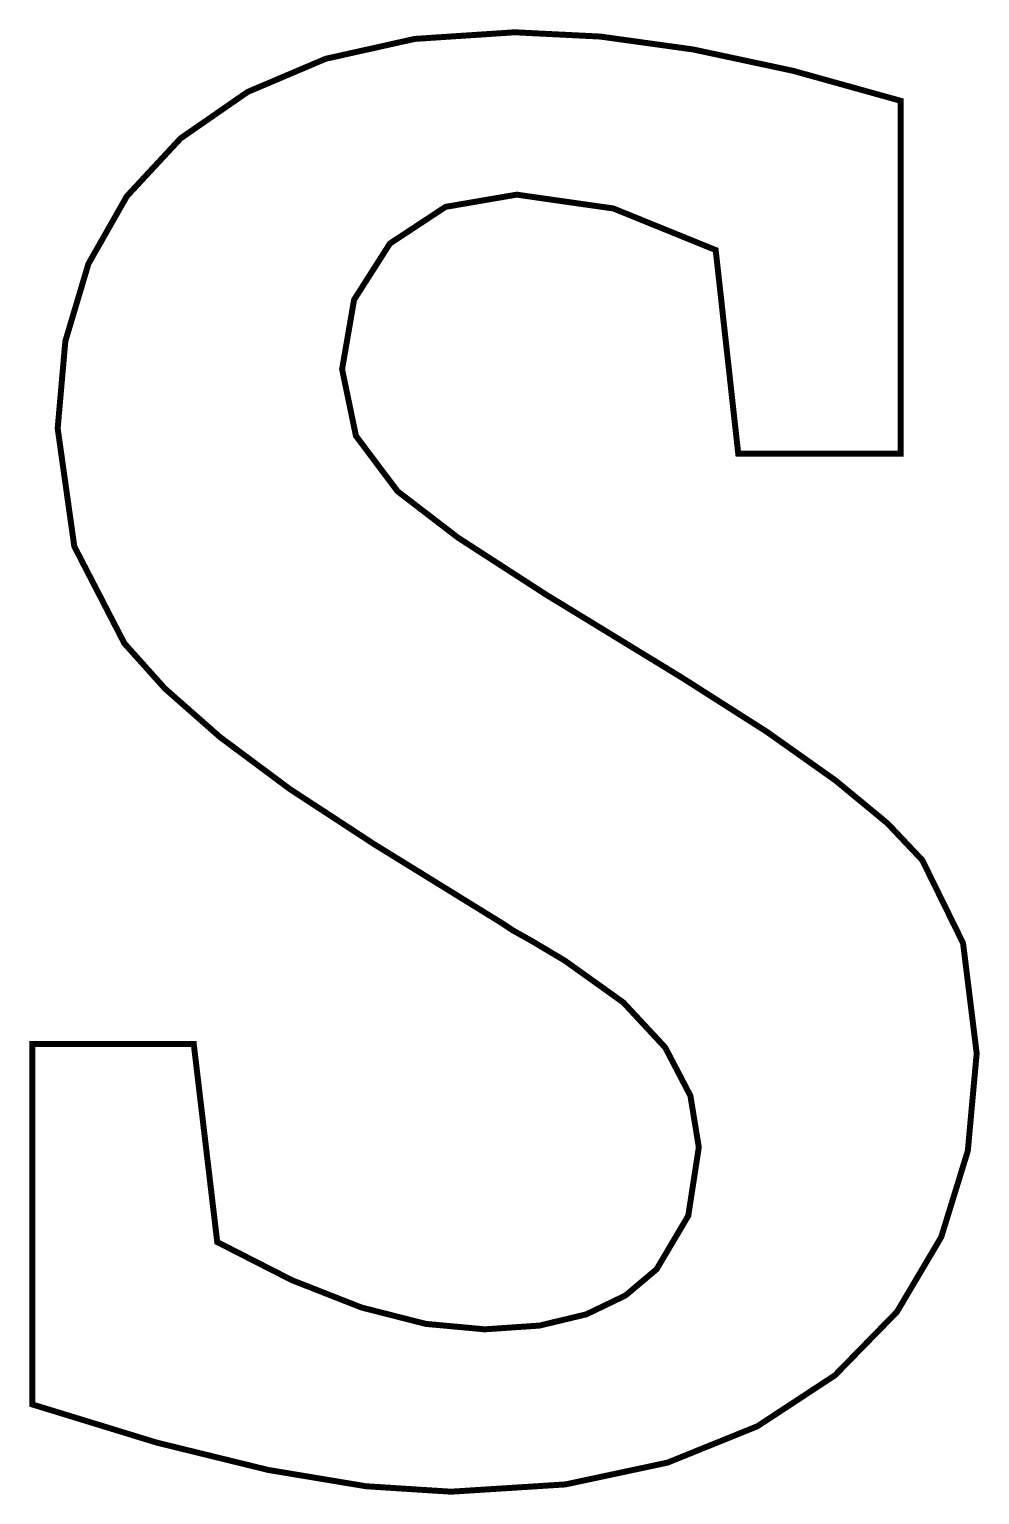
# Model space of a CAD drawing. Extents: x -1.71 to 1.88, y -2.8 to 2.73.
import ezdxf

# ---------------------------------------------------------------- set-up
doc = ezdxf.new("R2010")
doc.units = 0
doc.header["$MEASUREMENT"] = 0

msp = doc.modelspace()

# ---------------------------------------------------------------- linework, layer by layer
at = {"color": 0, "const_width": 0.0225}
msp.add_lwpolyline([(-1.697, -2.4578), (-1.697, -1.0978), (-1.0879, -1.0978), (-0.9993, -1.8451), (-0.7171, -1.9891), (-0.4548, -2.0921), (-0.2124, -2.1539), (0.0101, -2.1744), (0.2165, -2.1602), (0.3934, -2.1177), (0.5406, -2.0468), (0.6582, -1.9478), (0.7777, -1.7458), (0.8175, -1.4873), (0.7858, -1.2931), (0.6909, -1.1111), (0.5326, -0.9408), (0.3111, -0.7826), (0.1801, -0.7047), (0.1163, -0.6693), (0.0738, -0.641), (-0.4078, -0.3435), (-0.7258, -0.1354), (-0.9887, 0.0603), (-1.1968, 0.2436), (-1.3499, 0.4144), (-1.5386, 0.7801), (-1.6013, 1.2254), (-1.5724, 1.5542), (-1.4854, 1.8461), (-1.3404, 2.1013), (-1.1374, 2.3198), (-0.8846, 2.4949), (-0.5902, 2.62), (-0.2542, 2.695), (0.1234, 2.72), (0.4454, 2.7039), (0.7954, 2.6553), (1.1732, 2.5746), (1.579, 2.4615), (1.579, 1.1298), (0.9662, 1.1298), (0.8812, 1.8983), (0.4952, 2.0551), (0.1305, 2.1073), (-0.1379, 2.0613), (-0.3476, 1.9231), (-0.4831, 1.7107), (-0.5283, 1.4486), (-0.4761, 1.1972), (-0.3193, 0.9882), (-0.0909, 0.8129), (0.2403, 0.5986), (0.7502, 0.2869), (1.074, 0.0805), (1.3336, -0.1035), (1.529, -0.2649), (1.6604, -0.4037), (1.8144, -0.717), (1.8658, -1.1332), (1.8323, -1.5012), (1.732, -1.8264), (1.5649, -2.1086), (1.3311, -2.3479), (1.0386, -2.5401), (0.6997, -2.6773), (0.3144, -2.7596), (-0.1174, -2.7871), (-0.438, -2.7665), (-0.8081, -2.7048), (-1.2278, -2.6018), (-1.697, -2.4578)], close=True, dxfattribs=at)

doc.saveas('drawing.dxf')
